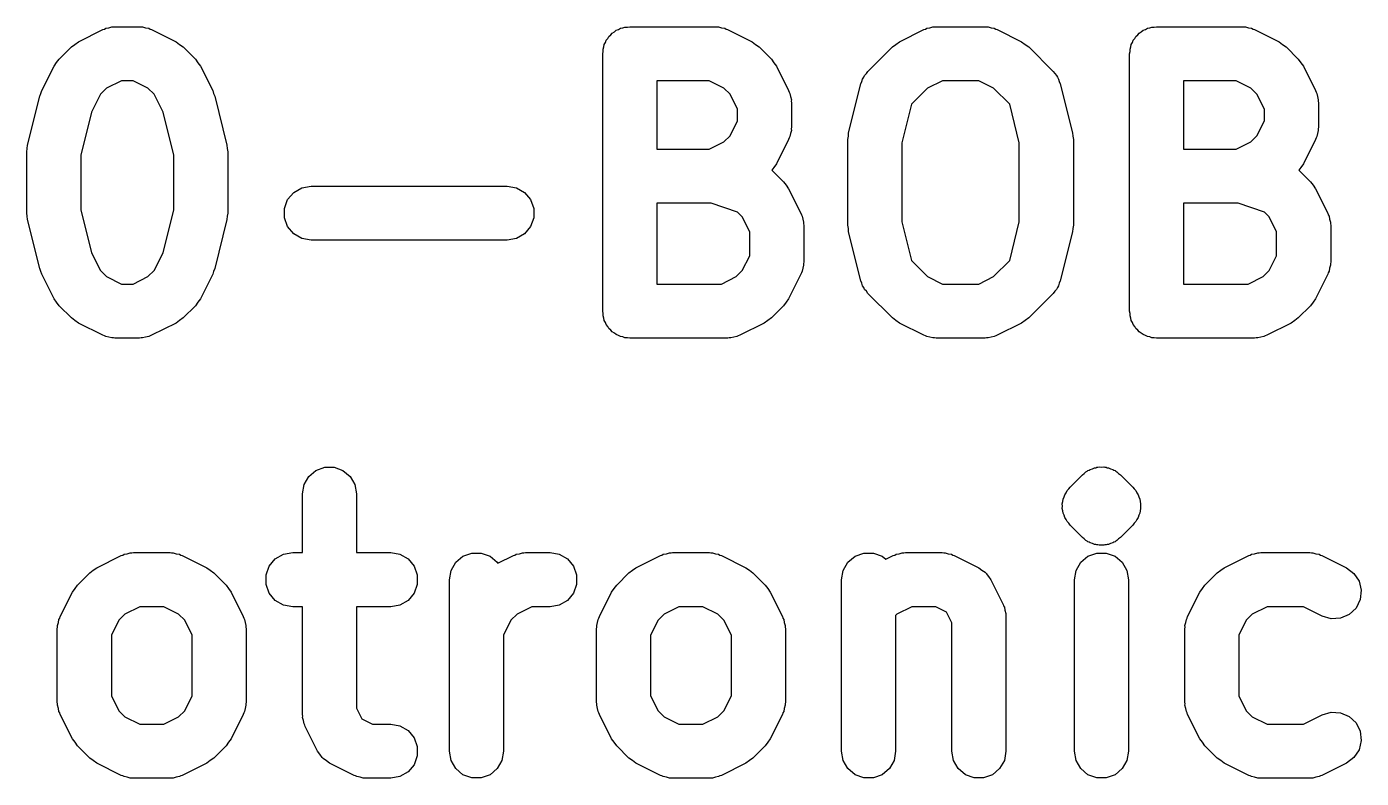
# Model space of a CAD drawing. Extents: x 1.8 to 59.1, y 1.8 to 52.6.
# Drawn here: x 9.04 to 14.22, y 49.09 to 52.01 of the extents above; entities that cross this region are included whole.
import ezdxf

# ---------------------------------------------------------------- set-up
doc = ezdxf.new("R2010")
doc.units = 0
doc.header["$MEASUREMENT"] = 0
doc.layers.add('BLACK', color=7, linetype='CONTINUOUS')

msp = doc.modelspace()

# ---------------------------------------------------------------- linework, layer by layer
at = {"layer": 'BLACK', "linetype": 'CONTINUOUS'}
for p, q in [((9.23876, 51.9489), (9.33399, 51.9965)), ((9.33399, 51.9965), (9.3398, 51.9983)), ((9.3398, 51.9983), (9.34504, 52.0013)), ((9.34504, 52.0013), (9.35715, 52.0034)), ((9.35715, 52.0034), (9.36895, 52.0069)), ((9.36895, 52.0069), (9.37499, 52.0066)), ((9.37499, 52.0066), (9.38095, 52.0076)), ((9.38095, 52.0076), (9.47619, 52.0076)), ((9.47619, 52.0076), (9.48215, 52.0066)), ((9.48215, 52.0066), (9.4882, 52.0069)), ((9.4882, 52.0069), (9.49999, 52.0034)), ((9.49999, 52.0034), (9.5121, 52.0013)), ((9.5121, 52.0013), (9.51735, 51.9983)), ((9.51735, 51.9983), (9.52315, 51.9965)), ((9.52315, 51.9965), (9.61839, 51.9489)), ((11.2959, 51.9622), (11.3005, 51.9701)), ((11.3005, 51.9701), (11.3076, 51.976)), ((11.3076, 51.976), (11.3135, 51.9831)), ((11.3135, 51.9831), (11.3214, 51.9876)), ((11.3214, 51.9876), (11.3285, 51.9936)), ((11.3285, 51.9936), (11.3371, 51.9967)), ((11.3371, 51.9967), (11.345, 52.0013)), ((11.345, 52.0013), (11.3541, 52.0029)), ((11.3541, 52.0029), (11.3627, 52.006)), ((11.3627, 52.006), (11.3719, 52.006)), ((11.3719, 52.006), (11.381, 52.0076)), ((11.381, 52.0076), (11.7143, 52.0076)), ((11.7143, 52.0076), (11.7202, 52.0066)), ((11.7202, 52.0066), (11.7263, 52.0069)), ((11.7263, 52.0069), (11.7381, 52.0034)), ((11.7381, 52.0034), (11.7502, 52.0013)), ((11.7502, 52.0013), (11.7554, 51.9983)), ((11.7554, 51.9983), (11.7612, 51.9965)), ((11.7612, 51.9965), (11.8565, 51.9489)), ((12.4292, 51.9489), (12.5245, 51.9965)), ((12.5245, 51.9965), (12.5303, 51.9983)), ((12.5303, 51.9983), (12.5355, 52.0013)), ((12.5355, 52.0013), (12.5476, 52.0034)), ((12.5476, 52.0034), (12.5594, 52.0069)), ((12.5594, 52.0069), (12.5655, 52.0066)), ((12.5655, 52.0066), (12.5714, 52.0076)), ((12.5714, 52.0076), (12.7619, 52.0076)), ((12.7619, 52.0076), (12.7679, 52.0066)), ((12.7679, 52.0066), (12.7739, 52.0069)), ((12.7739, 52.0069), (12.7857, 52.0034)), ((12.7857, 52.0034), (12.7978, 52.0013)), ((12.7978, 52.0013), (12.8031, 51.9983)), ((12.8031, 51.9983), (12.8089, 51.9965)), ((12.8089, 51.9965), (12.9041, 51.9489)), ((13.3435, 51.9622), (13.3481, 51.9701)), ((13.3481, 51.9701), (13.3552, 51.976)), ((13.3552, 51.976), (13.3611, 51.9831)), ((13.3611, 51.9831), (13.369, 51.9876)), ((13.369, 51.9876), (13.3761, 51.9936)), ((13.3761, 51.9936), (13.3847, 51.9967)), ((13.3847, 51.9967), (13.3927, 52.0013)), ((13.3927, 52.0013), (13.4017, 52.0029)), ((13.4017, 52.0029), (13.4103, 52.006)), ((13.4103, 52.006), (13.4195, 52.006)), ((13.4195, 52.006), (13.4286, 52.0076)), ((13.4286, 52.0076), (13.7619, 52.0076)), ((13.7619, 52.0076), (13.7679, 52.0066)), ((13.7679, 52.0066), (13.7739, 52.0069)), ((13.7739, 52.0069), (13.7857, 52.0034)), ((13.7857, 52.0034), (13.7978, 52.0013)), ((13.7978, 52.0013), (13.8031, 51.9983)), ((13.8031, 51.9983), (13.8089, 51.9965)), ((13.8089, 51.9965), (13.9041, 51.9489)), ((9.16385, 51.8816), (9.21147, 51.9292)), ((9.21147, 51.9292), (9.22526, 51.9389)), ((9.22526, 51.9389), (9.23876, 51.9489)), ((9.61839, 51.9489), (9.6319, 51.9389)), ((9.6319, 51.9389), (9.64567, 51.9292)), ((9.64567, 51.9292), (9.69329, 51.8816)), ((11.2775, 51.9209), (11.2807, 51.9295)), ((11.2775, 51.9117), (11.2775, 51.9209)), ((11.2807, 51.9295), (11.2823, 51.9385)), ((11.2823, 51.9385), (11.2869, 51.9465)), ((11.2869, 51.9465), (11.29, 51.9551)), ((11.29, 51.9551), (11.2959, 51.9622)), ((11.8565, 51.9489), (11.87, 51.9389)), ((11.87, 51.9389), (11.8838, 51.9292)), ((11.8838, 51.9292), (11.9314, 51.8816)), ((12.3067, 51.834), (12.4019, 51.9292)), ((12.4019, 51.9292), (12.4157, 51.9389)), ((12.4157, 51.9389), (12.4292, 51.9489)), ((12.9041, 51.9489), (12.9176, 51.9389)), ((12.9176, 51.9389), (12.9314, 51.9292)), ((12.9314, 51.9292), (13.0266, 51.834)), ((13.3252, 51.9209), (13.3283, 51.9295)), ((13.3252, 51.9117), (13.3252, 51.9209)), ((13.3283, 51.9295), (13.3299, 51.9385)), ((13.3299, 51.9385), (13.3345, 51.9465)), ((13.3345, 51.9465), (13.3376, 51.9551)), ((13.3376, 51.9551), (13.3435, 51.9622)), ((13.9041, 51.9489), (13.9176, 51.9389)), ((13.9176, 51.9389), (13.9314, 51.9292)), ((13.9314, 51.9292), (13.979, 51.8816)), ((9.14418, 51.8543), (9.1542, 51.8679)), ((9.1542, 51.8679), (9.16385, 51.8816)), ((9.69329, 51.8816), (9.70295, 51.8678)), ((9.70295, 51.8678), (9.71296, 51.8543)), ((11.276, 51.9026), (11.2775, 51.9117)), ((11.276, 50.9026), (11.276, 51.9026)), ((11.9314, 51.8816), (11.941, 51.8678)), ((11.941, 51.8678), (11.9511, 51.8543)), ((13.3236, 51.9026), (13.3252, 51.9117)), ((13.3236, 50.9026), (13.3236, 51.9026)), ((13.979, 51.8816), (13.9887, 51.8678)), ((13.9887, 51.8678), (13.9987, 51.8543)), ((9.09656, 51.7591), (9.14418, 51.8543)), ((9.71296, 51.8543), (9.76058, 51.7591)), ((11.9511, 51.8543), (11.9987, 51.7591)), ((12.2858, 51.8041), (12.2906, 51.8109)), ((12.2906, 51.8109), (12.2939, 51.8185)), ((12.2939, 51.8185), (12.3009, 51.8258)), ((12.3009, 51.8258), (12.3067, 51.834)), ((13.0266, 51.834), (13.0324, 51.8258)), ((13.0324, 51.8258), (13.0394, 51.8185)), ((13.0394, 51.8185), (13.0428, 51.8109)), ((13.0428, 51.8109), (13.0475, 51.8041)), ((13.9987, 51.8543), (14.0463, 51.7591)), ((9.09329, 51.7481), (9.09656, 51.7591)), ((9.34791, 51.7687), (9.32439, 51.7452)), ((9.40574, 51.7976), (9.34791, 51.7687)), ((9.4514, 51.7976), (9.40574, 51.7976)), ((9.50923, 51.7687), (9.4514, 51.7976)), ((9.53275, 51.7452), (9.50923, 51.7687)), ((9.76058, 51.7591), (9.76386, 51.7481)), ((11.486, 51.7976), (11.486, 51.5314)), ((11.6895, 51.7976), (11.486, 51.7976)), ((11.7473, 51.7687), (11.6895, 51.7976)), ((11.7708, 51.7452), (11.7473, 51.7687)), ((11.9987, 51.7591), (12.0004, 51.7533)), ((12.2315, 51.5948), (12.2791, 51.7852)), ((12.2791, 51.7852), (12.2832, 51.7944)), ((12.2832, 51.7944), (12.2858, 51.8041)), ((12.5384, 51.7687), (12.4758, 51.7061)), ((12.5962, 51.7976), (12.5384, 51.7687)), ((12.7371, 51.7976), (12.5962, 51.7976)), ((12.7949, 51.7687), (12.7371, 51.7976)), ((12.8576, 51.7061), (12.7949, 51.7687)), ((13.0475, 51.8041), (13.0501, 51.7944)), ((13.0501, 51.7944), (13.0542, 51.7852)), ((13.0542, 51.7852), (13.1019, 51.5948)), ((13.5336, 51.7976), (13.5336, 51.5314)), ((13.7371, 51.7976), (13.5336, 51.7976)), ((13.7949, 51.7687), (13.7371, 51.7976)), ((13.8185, 51.7452), (13.7949, 51.7687)), ((14.0463, 51.7591), (14.048, 51.7533)), ((9.04099, 51.5471), (9.08861, 51.7376)), ((9.08861, 51.7376), (9.09329, 51.7481)), ((9.32439, 51.7452), (9.28955, 51.6755)), ((9.5676, 51.6755), (9.53275, 51.7452)), ((9.76386, 51.7481), (9.76853, 51.7376)), ((9.76853, 51.7376), (9.81615, 51.5471)), ((11.7998, 51.6874), (11.7708, 51.7452)), ((12.0004, 51.7533), (12.0034, 51.7481)), ((12.0034, 51.7481), (12.0056, 51.7359)), ((12.0056, 51.7359), (12.0091, 51.7241)), ((12.0091, 51.7241), (12.0087, 51.7181)), ((12.0087, 51.7181), (12.0098, 51.7121)), ((12.0098, 51.7121), (12.0098, 51.6169)), ((12.4758, 51.7061), (12.4383, 51.5564)), ((12.895, 51.5564), (12.8576, 51.7061)), ((13.8474, 51.6874), (13.8185, 51.7452)), ((14.048, 51.7533), (14.051, 51.7481)), ((14.051, 51.7481), (14.0532, 51.7359)), ((14.0532, 51.7359), (14.0567, 51.7241)), ((14.0567, 51.7241), (14.0563, 51.7181)), ((14.0563, 51.7181), (14.0574, 51.7121)), ((14.0574, 51.7121), (14.0574, 51.6169)), ((9.28955, 51.6755), (9.24786, 51.5087)), ((9.60928, 51.5087), (9.5676, 51.6755)), ((11.7998, 51.6417), (11.7998, 51.6874)), ((13.8474, 51.6417), (13.8474, 51.6874)), ((11.7708, 51.5839), (11.7998, 51.6417)), ((12.0091, 51.6049), (12.0056, 51.5931)), ((12.0098, 51.6169), (12.0087, 51.6109)), ((12.0087, 51.6109), (12.0091, 51.6049)), ((13.8185, 51.5839), (13.8474, 51.6417)), ((14.0567, 51.6049), (14.0532, 51.5931)), ((14.0574, 51.6169), (14.0563, 51.6109)), ((14.0563, 51.6109), (14.0567, 51.6049)), ((11.6895, 51.5314), (11.7473, 51.5603)), ((11.7473, 51.5603), (11.7708, 51.5839)), ((11.9987, 51.5699), (11.9511, 51.4747)), ((12.0004, 51.5757), (11.9987, 51.5699)), ((12.0034, 51.581), (12.0004, 51.5757)), ((12.0056, 51.5931), (12.0034, 51.581)), ((12.2283, 51.5693), (12.2306, 51.5819)), ((12.2283, 51.236), (12.2283, 51.5693)), ((12.2306, 51.5819), (12.2315, 51.5948)), ((12.4383, 51.5564), (12.4383, 51.2489)), ((12.895, 51.2489), (12.895, 51.5564)), ((13.1019, 51.5948), (13.1028, 51.5819)), ((13.1028, 51.5819), (13.105, 51.5693)), ((13.105, 51.5693), (13.105, 51.236)), ((13.7371, 51.5314), (13.7949, 51.5603)), ((13.7949, 51.5603), (13.8185, 51.5839)), ((14.0463, 51.5699), (13.9987, 51.4747)), ((14.048, 51.5757), (14.0463, 51.5699)), ((14.051, 51.581), (14.048, 51.5757)), ((14.0532, 51.5931), (14.051, 51.581)), ((9.03786, 51.5217), (9.04009, 51.5343)), ((9.03786, 51.2836), (9.03786, 51.5217)), ((9.04009, 51.5343), (9.04099, 51.5471)), ((9.24786, 51.5087), (9.24786, 51.2965)), ((9.60928, 51.2965), (9.60928, 51.5087)), ((9.81615, 51.5471), (9.81705, 51.5343)), ((9.81705, 51.5343), (9.81928, 51.5217)), ((9.81928, 51.5217), (9.81928, 51.2836)), ((11.486, 51.5314), (11.6895, 51.5314)), ((13.5336, 51.5314), (13.7371, 51.5314)), ((11.941, 51.4612), (11.9337, 51.4507)), ((11.9337, 51.4507), (11.979, 51.4054)), ((11.9511, 51.4747), (11.941, 51.4612)), ((13.9887, 51.4612), (13.9813, 51.4507)), ((13.9813, 51.4507), (14.0266, 51.4054)), ((13.9987, 51.4747), (13.9887, 51.4612)), ((11.979, 51.4054), (11.9887, 51.3916)), ((14.0266, 51.4054), (14.0363, 51.3916)), ((10.0519, 51.3361), (10.0754, 51.364)), ((10.0754, 51.364), (10.1069, 51.3822)), ((10.1069, 51.3822), (10.1429, 51.3886)), ((10.1429, 51.3886), (10.9048, 51.3886)), ((10.9048, 51.3886), (10.9407, 51.3822)), ((10.9407, 51.3822), (10.9723, 51.364)), ((10.9723, 51.364), (10.9957, 51.3361)), ((11.9887, 51.3916), (11.9987, 51.3781)), ((11.9987, 51.3781), (12.0463, 51.2829)), ((14.0363, 51.3916), (14.0463, 51.3781)), ((14.0463, 51.3781), (14.0939, 51.2829)), ((9.24786, 51.2965), (9.28955, 51.1297)), ((9.5676, 51.1297), (9.60928, 51.2965)), ((10.0395, 51.3018), (10.0519, 51.3361)), ((10.0395, 51.2653), (10.0395, 51.3018)), ((10.9957, 51.3361), (11.0082, 51.3018)), ((11.0082, 51.3018), (11.0082, 51.2653)), ((11.486, 51.3214), (11.486, 51.0076)), ((11.6972, 51.3214), (11.486, 51.3214)), ((11.8004, 51.287), (11.6972, 51.3214)), ((13.5336, 51.3214), (13.5336, 51.0076)), ((13.7449, 51.3214), (13.5336, 51.3214)), ((13.848, 51.287), (13.7449, 51.3214)), ((9.04009, 51.2709), (9.03786, 51.2836)), ((9.04099, 51.2581), (9.04009, 51.2709)), ((9.08861, 51.0676), (9.04099, 51.2581)), ((9.81615, 51.2581), (9.76853, 51.0676)), ((9.81705, 51.2709), (9.81615, 51.2581)), ((9.81928, 51.2836), (9.81705, 51.2709)), ((10.0519, 51.2311), (10.0395, 51.2653)), ((11.0082, 51.2653), (10.9957, 51.2311)), ((11.8185, 51.269), (11.8004, 51.287)), ((11.8474, 51.2112), (11.8185, 51.269)), ((12.0463, 51.2829), (12.048, 51.2771)), ((12.048, 51.2771), (12.051, 51.2719)), ((12.051, 51.2719), (12.0532, 51.2598)), ((12.0532, 51.2598), (12.0567, 51.248)), ((12.0567, 51.248), (12.0563, 51.2419)), ((12.0563, 51.2419), (12.0574, 51.236)), ((12.4383, 51.2489), (12.4758, 51.0992)), ((12.8576, 51.0992), (12.895, 51.2489)), ((13.8661, 51.269), (13.848, 51.287)), ((13.895, 51.2112), (13.8661, 51.269)), ((14.0939, 51.2829), (14.0956, 51.2771)), ((14.0956, 51.2771), (14.0987, 51.2719)), ((14.0987, 51.2719), (14.1008, 51.2598)), ((14.1008, 51.2598), (14.1043, 51.248)), ((14.1043, 51.248), (14.1039, 51.2419)), ((14.1039, 51.2419), (14.105, 51.236)), ((10.0754, 51.2031), (10.0519, 51.2311)), ((10.1069, 51.1849), (10.0754, 51.2031)), ((10.9723, 51.2031), (10.9407, 51.1849)), ((10.9957, 51.2311), (10.9723, 51.2031)), ((11.8474, 51.1179), (11.8474, 51.2112)), ((12.0574, 51.236), (12.0574, 51.0931)), ((12.2306, 51.2233), (12.2283, 51.236)), ((12.2315, 51.2105), (12.2306, 51.2233)), ((12.2791, 51.02), (12.2315, 51.2105)), ((13.1019, 51.2105), (13.0542, 51.02)), ((13.1028, 51.2233), (13.1019, 51.2105)), ((13.105, 51.236), (13.1028, 51.2233)), ((13.895, 51.1179), (13.895, 51.2112)), ((14.105, 51.236), (14.105, 51.0931)), ((10.1429, 51.1786), (10.1069, 51.1849)), ((10.9048, 51.1786), (10.1429, 51.1786)), ((10.9407, 51.1849), (10.9048, 51.1786)), ((9.28955, 51.1297), (9.32439, 51.0601)), ((9.53275, 51.0601), (9.5676, 51.1297)), ((11.8185, 51.0601), (11.8474, 51.1179)), ((12.0574, 51.0931), (12.0563, 51.0871)), ((12.0563, 51.0871), (12.0567, 51.0811)), ((12.4758, 51.0992), (12.5384, 51.0365)), ((12.7949, 51.0365), (12.8576, 51.0992)), ((13.8661, 51.0601), (13.895, 51.1179)), ((14.105, 51.0931), (14.1039, 51.0871)), ((14.1039, 51.0871), (14.1043, 51.0811)), ((9.09329, 51.0571), (9.08861, 51.0676)), ((9.09656, 51.0461), (9.09329, 51.0571)), ((9.14418, 50.9509), (9.09656, 51.0461)), ((9.32439, 51.0601), (9.34791, 51.0365)), ((9.34791, 51.0365), (9.40574, 51.0076)), ((9.4514, 51.0076), (9.50923, 51.0365)), ((9.50923, 51.0365), (9.53275, 51.0601)), ((9.76058, 51.0461), (9.71296, 50.9509)), ((9.76386, 51.0571), (9.76058, 51.0461)), ((9.76853, 51.0676), (9.76386, 51.0571)), ((11.7371, 51.0076), (11.7949, 51.0365)), ((11.7949, 51.0365), (11.8185, 51.0601)), ((12.0463, 51.0461), (11.9987, 50.9509)), ((12.048, 51.0519), (12.0463, 51.0461)), ((12.051, 51.0572), (12.048, 51.0519)), ((12.0532, 51.0693), (12.051, 51.0572)), ((12.0567, 51.0811), (12.0532, 51.0693)), ((12.5384, 51.0365), (12.5962, 51.0076)), ((12.7371, 51.0076), (12.7949, 51.0365)), ((13.7847, 51.0076), (13.8426, 51.0365)), ((13.8426, 51.0365), (13.8661, 51.0601)), ((14.0939, 51.0461), (14.0463, 50.9509)), ((14.0956, 51.0519), (14.0939, 51.0461)), ((14.0987, 51.0572), (14.0956, 51.0519)), ((14.1008, 51.0693), (14.0987, 51.0572)), ((14.1043, 51.0811), (14.1008, 51.0693)), ((9.40574, 51.0076), (9.4514, 51.0076)), ((11.486, 51.0076), (11.7371, 51.0076)), ((12.2832, 51.0108), (12.2791, 51.02)), ((12.2858, 51.0011), (12.2832, 51.0108)), ((12.2906, 50.9943), (12.2858, 51.0011)), ((12.2939, 50.9867), (12.2906, 50.9943)), ((12.3009, 50.9795), (12.2939, 50.9867)), ((12.3067, 50.9712), (12.3009, 50.9795)), ((12.5962, 51.0076), (12.7371, 51.0076)), ((13.0324, 50.9795), (13.0266, 50.9712)), ((13.0394, 50.9867), (13.0324, 50.9795)), ((13.0428, 50.9943), (13.0394, 50.9867)), ((13.0475, 51.0011), (13.0428, 50.9943)), ((13.0501, 51.0108), (13.0475, 51.0011)), ((13.0542, 51.02), (13.0501, 51.0108)), ((13.5336, 51.0076), (13.7847, 51.0076)), ((9.1542, 50.9374), (9.14418, 50.9509)), ((9.16385, 50.9236), (9.1542, 50.9374)), ((9.70295, 50.9374), (9.69329, 50.9236)), ((9.71296, 50.9509), (9.70295, 50.9374)), ((11.9887, 50.9374), (11.979, 50.9236)), ((11.9987, 50.9509), (11.9887, 50.9374)), ((12.4019, 50.876), (12.3067, 50.9712)), ((13.0266, 50.9712), (12.9314, 50.876)), ((14.0363, 50.9374), (14.0266, 50.9236)), ((14.0463, 50.9509), (14.0363, 50.9374)), ((9.21147, 50.876), (9.16385, 50.9236)), ((9.22526, 50.8663), (9.21147, 50.876)), ((9.64567, 50.876), (9.6319, 50.8663)), ((9.69329, 50.9236), (9.64567, 50.876)), ((11.2775, 50.8936), (11.276, 50.9026)), ((11.2775, 50.8844), (11.2775, 50.8936)), ((11.2807, 50.8758), (11.2775, 50.8844)), ((11.2823, 50.8667), (11.2807, 50.8758)), ((11.9314, 50.876), (11.9176, 50.8663)), ((11.979, 50.9236), (11.9314, 50.876)), ((12.4157, 50.8663), (12.4019, 50.876)), ((12.9314, 50.876), (12.9176, 50.8663)), ((13.3252, 50.8936), (13.3236, 50.9026)), ((13.3252, 50.8844), (13.3252, 50.8936)), ((13.3283, 50.8758), (13.3252, 50.8844)), ((13.3299, 50.8667), (13.3283, 50.8758)), ((13.979, 50.876), (13.9652, 50.8663)), ((14.0266, 50.9236), (13.979, 50.876)), ((9.23876, 50.8563), (9.22526, 50.8663)), ((9.33399, 50.8087), (9.23876, 50.8563)), ((9.61838, 50.8563), (9.52315, 50.8087)), ((9.6319, 50.8663), (9.61838, 50.8563)), ((11.2869, 50.8588), (11.2823, 50.8667)), ((11.29, 50.8501), (11.2869, 50.8588)), ((11.2959, 50.8431), (11.29, 50.8501)), ((11.3005, 50.8351), (11.2959, 50.8431)), ((11.3076, 50.8292), (11.3005, 50.8351)), ((11.3135, 50.8222), (11.3076, 50.8292)), ((11.9041, 50.8563), (11.8089, 50.8087)), ((11.9176, 50.8663), (11.9041, 50.8563)), ((12.4292, 50.8563), (12.4157, 50.8663)), ((12.5245, 50.8087), (12.4292, 50.8563)), ((12.9041, 50.8563), (12.8089, 50.8087)), ((12.9176, 50.8663), (12.9041, 50.8563)), ((13.3345, 50.8588), (13.3299, 50.8667)), ((13.3376, 50.8501), (13.3345, 50.8588)), ((13.3435, 50.8431), (13.3376, 50.8501)), ((13.3481, 50.8351), (13.3435, 50.8431)), ((13.3552, 50.8292), (13.3481, 50.8351)), ((13.3611, 50.8222), (13.3552, 50.8292)), ((13.9517, 50.8563), (13.8565, 50.8087)), ((13.9652, 50.8663), (13.9517, 50.8563)), ((9.3398, 50.807), (9.33399, 50.8087)), ((9.34504, 50.804), (9.3398, 50.807)), ((9.35715, 50.8018), (9.34504, 50.804)), ((9.36895, 50.7983), (9.35715, 50.8018)), ((9.37499, 50.7987), (9.36895, 50.7983)), ((9.38095, 50.7976), (9.37499, 50.7987)), ((9.47619, 50.7976), (9.38095, 50.7976)), ((9.48215, 50.7987), (9.47619, 50.7976)), ((9.48819, 50.7983), (9.48215, 50.7987)), ((9.49999, 50.8018), (9.48819, 50.7983)), ((9.5121, 50.804), (9.49999, 50.8018)), ((9.51734, 50.807), (9.5121, 50.804)), ((9.52315, 50.8087), (9.51734, 50.807)), ((11.3214, 50.8176), (11.3135, 50.8222)), ((11.3285, 50.8117), (11.3214, 50.8176)), ((11.3371, 50.8085), (11.3285, 50.8117)), ((11.345, 50.804), (11.3371, 50.8085)), ((11.3541, 50.8024), (11.345, 50.804)), ((11.3627, 50.7992), (11.3541, 50.8024)), ((11.3719, 50.7992), (11.3627, 50.7992)), ((11.381, 50.7976), (11.3719, 50.7992)), ((11.7619, 50.7976), (11.381, 50.7976)), ((11.7679, 50.7987), (11.7619, 50.7976)), ((11.7739, 50.7983), (11.7679, 50.7987)), ((11.7857, 50.8018), (11.7739, 50.7983)), ((11.7978, 50.804), (11.7857, 50.8018)), ((11.8031, 50.807), (11.7978, 50.804)), ((11.8089, 50.8087), (11.8031, 50.807)), ((12.5303, 50.807), (12.5245, 50.8087)), ((12.5355, 50.804), (12.5303, 50.807)), ((12.5476, 50.8018), (12.5355, 50.804)), ((12.5594, 50.7983), (12.5476, 50.8018)), ((12.5655, 50.7987), (12.5594, 50.7983)), ((12.5714, 50.7976), (12.5655, 50.7987)), ((12.7619, 50.7976), (12.5714, 50.7976)), ((12.7679, 50.7987), (12.7619, 50.7976)), ((12.7739, 50.7983), (12.7679, 50.7987)), ((12.7857, 50.8018), (12.7739, 50.7983)), ((12.7978, 50.804), (12.7857, 50.8018)), ((12.8031, 50.807), (12.7978, 50.804)), ((12.8089, 50.8087), (12.8031, 50.807)), ((13.369, 50.8176), (13.3611, 50.8222)), ((13.3761, 50.8117), (13.369, 50.8176)), ((13.3847, 50.8085), (13.3761, 50.8117)), ((13.3927, 50.804), (13.3847, 50.8085)), ((13.4017, 50.8024), (13.3927, 50.804)), ((13.4103, 50.7992), (13.4017, 50.8024)), ((13.4195, 50.7992), (13.4103, 50.7992)), ((13.4286, 50.7976), (13.4195, 50.7992)), ((13.8095, 50.7976), (13.4286, 50.7976)), ((13.8155, 50.7987), (13.8095, 50.7976)), ((13.8215, 50.7983), (13.8155, 50.7987)), ((13.8333, 50.8018), (13.8215, 50.7983)), ((13.8454, 50.804), (13.8333, 50.8018)), ((13.8507, 50.807), (13.8454, 50.804)), ((13.8565, 50.8087), (13.8507, 50.807)), ((10.1156, 50.2285), (10.1338, 50.2601)), ((10.1338, 50.2601), (10.1618, 50.2836)), ((10.1618, 50.2836), (10.1961, 50.296)), ((10.1961, 50.296), (10.2325, 50.296)), ((10.2325, 50.296), (10.2668, 50.2836)), ((10.2668, 50.2836), (10.2947, 50.2601)), ((10.2947, 50.2601), (10.313, 50.2285)), ((13.0924, 50.2192), (13.14, 50.2669)), ((13.14, 50.2669), (13.1476, 50.2721)), ((13.1476, 50.2721), (13.1541, 50.2786)), ((13.1541, 50.2786), (13.1582, 50.2806)), ((13.1582, 50.2806), (13.1618, 50.2836)), ((13.1618, 50.2836), (13.1661, 50.2851)), ((13.1661, 50.2851), (13.1699, 50.2878)), ((13.1699, 50.2878), (13.1788, 50.2902)), ((13.1788, 50.2902), (13.1871, 50.294)), ((13.1871, 50.294), (13.1917, 50.2944)), ((13.1917, 50.2944), (13.1961, 50.296)), ((13.1961, 50.296), (13.2007, 50.296)), ((13.2007, 50.296), (13.2051, 50.2972)), ((13.2051, 50.2972), (13.2143, 50.2964)), ((13.2143, 50.2964), (13.2234, 50.2972)), ((13.2234, 50.2972), (13.2279, 50.296)), ((13.2279, 50.296), (13.2325, 50.296)), ((13.2325, 50.296), (13.2369, 50.2944)), ((13.2369, 50.2944), (13.2415, 50.294)), ((13.2415, 50.294), (13.2498, 50.2902)), ((13.2498, 50.2902), (13.2587, 50.2878)), ((13.2587, 50.2878), (13.2624, 50.2851)), ((13.2624, 50.2851), (13.2668, 50.2836)), ((13.2668, 50.2836), (13.2703, 50.2806)), ((13.2703, 50.2806), (13.2745, 50.2786)), ((13.2745, 50.2786), (13.281, 50.2721)), ((13.281, 50.2721), (13.2885, 50.2669)), ((13.2885, 50.2669), (13.3362, 50.2192)), ((10.1093, 50.1926), (10.1156, 50.2285)), ((10.313, 50.2285), (10.3193, 50.1926)), ((13.0768, 50.1969), (13.0807, 50.2052)), ((13.0807, 50.2052), (13.0872, 50.2117)), ((13.0872, 50.2117), (13.0924, 50.2192)), ((13.3362, 50.2192), (13.3414, 50.2117)), ((13.3414, 50.2117), (13.3479, 50.2052)), ((13.3479, 50.2052), (13.3518, 50.1969)), ((10.1093, 49.9643), (10.1093, 50.1926)), ((10.3193, 50.1926), (10.3193, 49.9643)), ((13.0621, 50.1541), (13.0644, 50.163)), ((13.0629, 50.145), (13.0621, 50.1541)), ((13.0644, 50.163), (13.0652, 50.1722)), ((13.0652, 50.1722), (13.0691, 50.1805)), ((13.0691, 50.1805), (13.0715, 50.1894)), ((13.0715, 50.1894), (13.0768, 50.1969)), ((13.3518, 50.1969), (13.3571, 50.1894)), ((13.3571, 50.1894), (13.3594, 50.1805)), ((13.3594, 50.1805), (13.3633, 50.1722)), ((13.3633, 50.1722), (13.3641, 50.163)), ((13.3641, 50.163), (13.3665, 50.1541)), ((13.3665, 50.1541), (13.3657, 50.145)), ((13.0621, 50.1358), (13.0629, 50.145)), ((13.0644, 50.127), (13.0621, 50.1358)), ((13.0652, 50.1178), (13.0644, 50.127)), ((13.0691, 50.1095), (13.0652, 50.1178)), ((13.0715, 50.1006), (13.0691, 50.1095)), ((13.0768, 50.0931), (13.0715, 50.1006)), ((13.3571, 50.1006), (13.3518, 50.0931)), ((13.3594, 50.1095), (13.3571, 50.1006)), ((13.3633, 50.1178), (13.3594, 50.1095)), ((13.3641, 50.127), (13.3633, 50.1178)), ((13.3665, 50.1358), (13.3641, 50.127)), ((13.3657, 50.145), (13.3665, 50.1358)), ((13.0807, 50.0848), (13.0768, 50.0931)), ((13.0872, 50.0783), (13.0807, 50.0848)), ((13.0924, 50.0708), (13.0872, 50.0783)), ((13.14, 50.0231), (13.0924, 50.0708)), ((13.3361, 50.0708), (13.2885, 50.0231)), ((13.3414, 50.0783), (13.3361, 50.0708)), ((13.3479, 50.0848), (13.3414, 50.0783)), ((13.3518, 50.0931), (13.3479, 50.0848)), ((13.1476, 50.0179), (13.14, 50.0231)), ((13.1541, 50.0114), (13.1476, 50.0179)), ((13.1582, 50.0094), (13.1541, 50.0114)), ((13.1618, 50.0064), (13.1582, 50.0094)), ((13.1661, 50.0049), (13.1618, 50.0064)), ((13.1699, 50.0022), (13.1661, 50.0049)), ((13.1788, 49.9998), (13.1699, 50.0022)), ((13.1871, 49.996), (13.1788, 49.9998)), ((13.1917, 49.9956), (13.1871, 49.996)), ((13.1961, 49.994), (13.1917, 49.9956)), ((13.2007, 49.994), (13.1961, 49.994)), ((13.2051, 49.9928), (13.2007, 49.994)), ((13.2143, 49.9936), (13.2051, 49.9928)), ((13.2234, 49.9928), (13.2143, 49.9936)), ((13.2279, 49.994), (13.2234, 49.9928)), ((13.2325, 49.994), (13.2279, 49.994)), ((13.2369, 49.9956), (13.2325, 49.994)), ((13.2415, 49.996), (13.2369, 49.9956)), ((13.2498, 49.9998), (13.2415, 49.996)), ((13.2587, 50.0022), (13.2498, 49.9998)), ((13.2624, 50.0049), (13.2587, 50.0022)), ((13.2668, 50.0064), (13.2624, 50.0049)), ((13.2703, 50.0094), (13.2668, 50.0064)), ((13.2745, 50.0114), (13.2703, 50.0094)), ((13.281, 50.0179), (13.2745, 50.0114)), ((13.2885, 50.0231), (13.281, 50.0179)), ((9.31018, 49.9056), (9.40542, 49.9532)), ((9.40542, 49.9532), (9.41122, 49.9549)), ((9.41122, 49.9549), (9.41647, 49.958)), ((9.41647, 49.958), (9.42858, 49.9601)), ((9.42858, 49.9601), (9.44037, 49.9636)), ((9.44037, 49.9636), (9.44642, 49.9632)), ((9.44642, 49.9632), (9.45238, 49.9643)), ((9.45238, 49.9643), (9.59524, 49.9643)), ((9.59524, 49.9643), (9.6012, 49.9632)), ((9.6012, 49.9632), (9.60724, 49.9636)), ((9.60724, 49.9636), (9.61904, 49.9601)), ((9.61904, 49.9601), (9.63115, 49.958)), ((9.63115, 49.958), (9.63639, 49.9549)), ((9.63639, 49.9549), (9.64219, 49.9532)), ((9.64219, 49.9532), (9.73743, 49.9056)), ((10.0039, 49.9397), (10.0355, 49.958)), ((10.0355, 49.958), (10.0714, 49.9643)), ((10.0714, 49.9643), (10.1093, 49.9643)), ((10.3193, 49.9643), (10.4524, 49.9643)), ((10.4524, 49.9643), (10.4883, 49.958)), ((10.4883, 49.958), (10.5199, 49.9397)), ((10.7053, 49.9268), (10.7332, 49.9502)), ((10.7332, 49.9502), (10.7675, 49.9627)), ((10.7675, 49.9627), (10.8039, 49.9627)), ((10.8039, 49.9627), (10.8382, 49.9502)), ((10.8382, 49.9502), (10.8661, 49.9268)), ((10.8684, 49.9228), (10.9292, 49.9532)), ((10.9292, 49.9532), (10.935, 49.9549)), ((10.935, 49.9549), (10.9403, 49.958)), ((10.9403, 49.958), (10.9524, 49.9601)), ((10.9524, 49.9601), (10.9642, 49.9636)), ((10.9642, 49.9636), (10.9702, 49.9632)), ((10.9702, 49.9632), (10.9762, 49.9643)), ((10.9762, 49.9643), (11.0714, 49.9643)), ((11.0714, 49.9643), (11.1073, 49.958)), ((11.1073, 49.958), (11.1389, 49.9397)), ((11.4054, 49.9056), (11.5007, 49.9532)), ((11.5007, 49.9532), (11.5065, 49.9549)), ((11.5065, 49.9549), (11.5117, 49.958)), ((11.5117, 49.958), (11.5238, 49.9601)), ((11.5238, 49.9601), (11.5356, 49.9636)), ((11.5356, 49.9636), (11.5417, 49.9632)), ((11.5417, 49.9632), (11.5476, 49.9643)), ((11.5476, 49.9643), (11.6905, 49.9643)), ((11.6905, 49.9643), (11.6964, 49.9632)), ((11.6964, 49.9632), (11.7025, 49.9636)), ((11.7025, 49.9636), (11.7143, 49.9601)), ((11.7143, 49.9601), (11.7264, 49.958)), ((11.7264, 49.958), (11.7316, 49.9549)), ((11.7316, 49.9549), (11.7374, 49.9532)), ((11.7374, 49.9532), (11.8327, 49.9056)), ((12.2291, 49.9268), (12.257, 49.9502)), ((12.257, 49.9502), (12.2913, 49.9627)), ((12.2913, 49.9627), (12.3278, 49.9627)), ((12.3278, 49.9627), (12.362, 49.9502)), ((12.362, 49.9502), (12.376, 49.9385)), ((12.376, 49.9385), (12.4054, 49.9532)), ((12.4054, 49.9532), (12.4112, 49.9549)), ((12.4112, 49.9549), (12.4165, 49.958)), ((12.4165, 49.958), (12.4286, 49.9601)), ((12.4286, 49.9601), (12.4404, 49.9636)), ((12.4404, 49.9636), (12.4464, 49.9632)), ((12.4464, 49.9632), (12.4524, 49.9643)), ((12.4524, 49.9643), (12.5952, 49.9643)), ((12.5952, 49.9643), (12.6012, 49.9632)), ((12.6012, 49.9632), (12.6072, 49.9636)), ((12.6072, 49.9636), (12.619, 49.9601)), ((12.619, 49.9601), (12.6311, 49.958)), ((12.6311, 49.958), (12.6364, 49.9549)), ((12.6364, 49.9549), (12.6422, 49.9532)), ((12.6422, 49.9532), (12.7374, 49.9056)), ((13.1338, 49.9268), (13.1618, 49.9502)), ((13.1618, 49.9502), (13.1961, 49.9627)), ((13.1961, 49.9627), (13.2325, 49.9627)), ((13.2325, 49.9627), (13.2668, 49.9502)), ((13.2668, 49.9502), (13.2947, 49.9268)), ((13.6911, 49.9056), (13.7864, 49.9532)), ((13.7864, 49.9532), (13.7922, 49.9549)), ((13.7922, 49.9549), (13.7974, 49.958)), ((13.7974, 49.958), (13.8095, 49.9601)), ((13.8095, 49.9601), (13.8213, 49.9636)), ((13.8213, 49.9636), (13.8274, 49.9632)), ((13.8274, 49.9632), (13.8333, 49.9643)), ((13.8333, 49.9643), (14.0238, 49.9643)), ((14.0238, 49.9643), (14.0298, 49.9632)), ((14.0298, 49.9632), (14.0358, 49.9636)), ((14.0358, 49.9636), (14.0476, 49.9601)), ((14.0476, 49.9601), (14.0597, 49.958)), ((14.0597, 49.958), (14.065, 49.9549)), ((14.065, 49.9549), (14.0708, 49.9532)), ((14.0708, 49.9532), (14.166, 49.9056)), ((9.28289, 49.8859), (9.29669, 49.8956)), ((9.29669, 49.8956), (9.31018, 49.9056)), ((9.73743, 49.9056), (9.75095, 49.8956)), ((9.75095, 49.8956), (9.76472, 49.8859)), ((9.96802, 49.8775), (9.98049, 49.9118)), ((9.98049, 49.9118), (10.0039, 49.9397)), ((10.5199, 49.9397), (10.5433, 49.9118)), ((10.5433, 49.9118), (10.5558, 49.8775)), ((10.6807, 49.8593), (10.687, 49.8952)), ((10.687, 49.8952), (10.7053, 49.9268)), ((10.8661, 49.9268), (10.8684, 49.9228)), ((11.1389, 49.9397), (11.1624, 49.9118)), ((11.1624, 49.9118), (11.1748, 49.8775)), ((11.3781, 49.8859), (11.3919, 49.8956)), ((11.3919, 49.8956), (11.4054, 49.9056)), ((11.8327, 49.9056), (11.8462, 49.8956)), ((11.8462, 49.8956), (11.86, 49.8859)), ((12.2045, 49.8593), (12.2109, 49.8952)), ((12.2109, 49.8952), (12.2291, 49.9268)), ((12.7374, 49.9056), (12.7498, 49.8964)), ((12.7498, 49.8964), (12.7627, 49.8879)), ((13.1093, 49.8593), (13.1156, 49.8952)), ((13.1156, 49.8952), (13.1338, 49.9268)), ((13.2947, 49.9268), (13.313, 49.8952)), ((13.313, 49.8952), (13.3193, 49.8593)), ((13.6638, 49.8859), (13.6776, 49.8956)), ((13.6776, 49.8956), (13.6911, 49.9056)), ((14.166, 49.9056), (14.1953, 49.8839)), ((9.22563, 49.8245), (9.23528, 49.8383)), ((9.23528, 49.8383), (9.28289, 49.8859)), ((9.76472, 49.8859), (9.81234, 49.8383)), ((9.81234, 49.8383), (9.822, 49.8245)), ((9.96802, 49.8411), (9.96802, 49.8775)), ((9.98049, 49.8068), (9.96802, 49.8411)), ((10.5558, 49.8411), (10.5433, 49.8068)), ((10.5558, 49.8775), (10.5558, 49.8411)), ((10.6807, 49.1926), (10.6807, 49.8593)), ((11.1748, 49.8411), (11.1624, 49.8068)), ((11.1748, 49.8775), (11.1748, 49.8411)), ((11.3209, 49.8245), (11.3305, 49.8383)), ((11.3305, 49.8383), (11.3781, 49.8859)), ((11.86, 49.8859), (11.9076, 49.8383)), ((11.9076, 49.8383), (11.9172, 49.8245)), ((12.2045, 49.1926), (12.2045, 49.8593)), ((12.7627, 49.8879), (12.7644, 49.8856)), ((12.7644, 49.8856), (12.7667, 49.8839)), ((12.7667, 49.8839), (12.7752, 49.871)), ((12.7752, 49.871), (12.7844, 49.8586)), ((12.7844, 49.8586), (12.832, 49.7634)), ((13.1093, 49.1926), (13.1093, 49.8593)), ((13.3193, 49.8593), (13.3193, 49.1926)), ((13.6066, 49.8245), (13.6162, 49.8383)), ((13.6162, 49.8383), (13.6638, 49.8859)), ((14.1953, 49.8839), (14.2154, 49.8534)), ((14.2154, 49.8534), (14.2239, 49.818)), ((9.16799, 49.7158), (9.21561, 49.811)), ((9.21561, 49.811), (9.22563, 49.8245)), ((9.822, 49.8245), (9.83201, 49.811)), ((9.83201, 49.811), (9.87963, 49.7158)), ((10.0039, 49.7789), (9.98049, 49.8068)), ((10.5433, 49.8068), (10.5199, 49.7789)), ((11.1624, 49.8068), (11.1389, 49.7789)), ((11.2632, 49.7158), (11.3108, 49.811)), ((11.3108, 49.811), (11.3209, 49.8245)), ((11.9172, 49.8245), (11.9272, 49.811)), ((11.9272, 49.811), (11.9749, 49.7158)), ((13.5489, 49.7158), (13.5966, 49.811)), ((13.5966, 49.811), (13.6066, 49.8245)), ((14.2239, 49.818), (14.2197, 49.7817)), ((9.47717, 49.7543), (9.41934, 49.7254)), ((9.57045, 49.7543), (9.47717, 49.7543)), ((9.62828, 49.7254), (9.57045, 49.7543)), ((10.0355, 49.7606), (10.0039, 49.7789)), ((10.0714, 49.7543), (10.0355, 49.7606)), ((10.1093, 49.7543), (10.0714, 49.7543)), ((10.1093, 49.3355), (10.1093, 49.7543)), ((10.4524, 49.7543), (10.3193, 49.7543)), ((10.3193, 49.7543), (10.3193, 49.3603)), ((10.4883, 49.7606), (10.4524, 49.7543)), ((10.5199, 49.7789), (10.4883, 49.7606)), ((11.001, 49.7543), (10.9431, 49.7254)), ((11.0714, 49.7543), (11.001, 49.7543)), ((11.1073, 49.7606), (11.0714, 49.7543)), ((11.1389, 49.7789), (11.1073, 49.7606)), ((11.5724, 49.7543), (11.5146, 49.7254)), ((11.6657, 49.7543), (11.5724, 49.7543)), ((11.7235, 49.7254), (11.6657, 49.7543)), ((12.4772, 49.7543), (12.4193, 49.7254)), ((12.5705, 49.7543), (12.4772, 49.7543)), ((12.6122, 49.7334), (12.5705, 49.7543)), ((12.832, 49.7634), (12.8337, 49.7576)), ((12.8337, 49.7576), (12.8368, 49.7523)), ((12.8368, 49.7523), (12.8389, 49.7402)), ((12.8389, 49.7402), (12.8424, 49.7284)), ((13.8581, 49.7543), (13.8003, 49.7254)), ((13.999, 49.7543), (13.8581, 49.7543)), ((14.0721, 49.7178), (13.999, 49.7543)), ((14.2034, 49.7491), (14.1769, 49.724)), ((14.2197, 49.7817), (14.2034, 49.7491)), ((9.15759, 49.6808), (9.1611, 49.6926)), ((9.1611, 49.6926), (9.16324, 49.7047)), ((9.16324, 49.7047), (9.16626, 49.71)), ((9.16626, 49.71), (9.16799, 49.7158)), ((9.39582, 49.7019), (9.3669, 49.644)), ((9.41934, 49.7254), (9.39582, 49.7019)), ((9.6518, 49.7019), (9.62828, 49.7254)), ((9.68071, 49.644), (9.6518, 49.7019)), ((9.87963, 49.7158), (9.88135, 49.71)), ((9.88135, 49.71), (9.88438, 49.7047)), ((9.88438, 49.7047), (9.88652, 49.6926)), ((9.88652, 49.6926), (9.89003, 49.6808)), ((10.9196, 49.7019), (10.8907, 49.644)), ((10.9431, 49.7254), (10.9196, 49.7019)), ((11.2528, 49.6808), (11.2563, 49.6926)), ((11.2563, 49.6926), (11.2585, 49.7047)), ((11.2585, 49.7047), (11.2615, 49.71)), ((11.2615, 49.71), (11.2632, 49.7158)), ((11.4911, 49.7019), (11.4621, 49.644)), ((11.5146, 49.7254), (11.4911, 49.7019)), ((11.747, 49.7019), (11.7235, 49.7254)), ((11.776, 49.644), (11.747, 49.7019)), ((11.9749, 49.7158), (11.9766, 49.71)), ((11.9766, 49.71), (11.9796, 49.7047)), ((11.9796, 49.7047), (11.9818, 49.6926)), ((11.9818, 49.6926), (11.9853, 49.6808)), ((12.4193, 49.7254), (12.4145, 49.7206)), ((12.4145, 49.7206), (12.4145, 49.1926)), ((12.6331, 49.6916), (12.6122, 49.7334)), ((12.6331, 49.1926), (12.6331, 49.6916)), ((12.8424, 49.7284), (12.842, 49.7224)), ((12.842, 49.7224), (12.8431, 49.7164)), ((12.8431, 49.7164), (12.8431, 49.1926)), ((13.5385, 49.6808), (13.5421, 49.6926)), ((13.5421, 49.6926), (13.5442, 49.7047)), ((13.5442, 49.7047), (13.5472, 49.71)), ((13.5472, 49.71), (13.5489, 49.7158)), ((13.7768, 49.7019), (13.7479, 49.644)), ((13.8003, 49.7254), (13.7768, 49.7019)), ((14.107, 49.7074), (14.0721, 49.7178)), ((14.1434, 49.7095), (14.107, 49.7074)), ((14.1769, 49.724), (14.1434, 49.7095)), ((9.1569, 49.6688), (9.15795, 49.6748)), ((9.1569, 49.3831), (9.1569, 49.6688)), ((9.15795, 49.6748), (9.15759, 49.6808)), ((9.3669, 49.644), (9.3669, 49.4079)), ((9.68071, 49.4079), (9.68071, 49.644)), ((9.89003, 49.6808), (9.88966, 49.6748)), ((9.88966, 49.6748), (9.89071, 49.6688)), ((9.89071, 49.6688), (9.89071, 49.3831)), ((10.8907, 49.644), (10.8907, 49.1926)), ((11.2521, 49.6688), (11.2532, 49.6748)), ((11.2521, 49.3831), (11.2521, 49.6688)), ((11.2532, 49.6748), (11.2528, 49.6808)), ((11.4621, 49.644), (11.4621, 49.4079)), ((11.776, 49.4079), (11.776, 49.644)), ((11.9853, 49.6808), (11.9849, 49.6748)), ((11.9849, 49.6748), (11.986, 49.6688)), ((11.986, 49.6688), (11.986, 49.3831)), ((13.5379, 49.6688), (13.5389, 49.6748)), ((13.5379, 49.3831), (13.5379, 49.6688)), ((13.5389, 49.6748), (13.5385, 49.6808)), ((13.7479, 49.644), (13.7479, 49.4079)), ((9.15795, 49.3771), (9.1569, 49.3831)), ((9.15759, 49.3711), (9.15795, 49.3771)), ((9.3669, 49.4079), (9.39582, 49.3501)), ((9.6518, 49.3501), (9.68071, 49.4079)), ((9.89071, 49.3831), (9.88966, 49.3771)), ((9.88966, 49.3771), (9.89003, 49.3711)), ((11.2532, 49.3771), (11.2521, 49.3831)), ((11.2528, 49.3711), (11.2532, 49.3771)), ((11.4621, 49.4079), (11.4911, 49.3501)), ((11.747, 49.3501), (11.776, 49.4079)), ((11.986, 49.3831), (11.9849, 49.3771)), ((11.9849, 49.3771), (11.9853, 49.3711)), ((13.5389, 49.3771), (13.5379, 49.3831)), ((13.5385, 49.3711), (13.5389, 49.3771)), ((13.7479, 49.4079), (13.7768, 49.3501)), ((9.1611, 49.3593), (9.15759, 49.3711)), ((9.16324, 49.3472), (9.1611, 49.3593)), ((9.16626, 49.3419), (9.16324, 49.3472)), ((9.16799, 49.3361), (9.16626, 49.3419)), ((9.21561, 49.2409), (9.16799, 49.3361)), ((9.39582, 49.3501), (9.41934, 49.3265)), ((9.41934, 49.3265), (9.47717, 49.2976)), ((9.57045, 49.2976), (9.62828, 49.3265)), ((9.62828, 49.3265), (9.6518, 49.3501)), ((9.87963, 49.3361), (9.83201, 49.2409)), ((9.88135, 49.3419), (9.87963, 49.3361)), ((9.88438, 49.3472), (9.88135, 49.3419)), ((9.88652, 49.3593), (9.88438, 49.3472)), ((9.89003, 49.3711), (9.88652, 49.3593)), ((10.1103, 49.3295), (10.1093, 49.3355)), ((10.11, 49.3235), (10.1103, 49.3295)), ((10.1135, 49.3117), (10.11, 49.3235)), ((10.3193, 49.3603), (10.3402, 49.3185)), ((11.2563, 49.3593), (11.2528, 49.3711)), ((11.2585, 49.3472), (11.2563, 49.3593)), ((11.2615, 49.3419), (11.2585, 49.3472)), ((11.2632, 49.3361), (11.2615, 49.3419)), ((11.3108, 49.2409), (11.2632, 49.3361)), ((11.4911, 49.3501), (11.5146, 49.3265)), ((11.5146, 49.3265), (11.5724, 49.2976)), ((11.6657, 49.2976), (11.7235, 49.3265)), ((11.7235, 49.3265), (11.747, 49.3501)), ((11.9749, 49.3361), (11.9272, 49.2409)), ((11.9766, 49.3419), (11.9749, 49.3361)), ((11.9796, 49.3472), (11.9766, 49.3419)), ((11.9818, 49.3593), (11.9796, 49.3472)), ((11.9853, 49.3711), (11.9818, 49.3593)), ((13.5421, 49.3593), (13.5385, 49.3711)), ((13.5442, 49.3472), (13.5421, 49.3593)), ((13.5472, 49.3419), (13.5442, 49.3472)), ((13.5489, 49.3361), (13.5472, 49.3419)), ((13.5966, 49.2409), (13.5489, 49.3361)), ((13.7768, 49.3501), (13.8003, 49.3265)), ((13.8003, 49.3265), (13.8581, 49.2976)), ((13.999, 49.2976), (14.0721, 49.3342)), ((14.0721, 49.3342), (14.107, 49.3446)), ((14.107, 49.3446), (14.1434, 49.3424)), ((14.1434, 49.3424), (14.1769, 49.3279)), ((14.1769, 49.3279), (14.2034, 49.3028)), ((9.47717, 49.2976), (9.57045, 49.2976)), ((10.1156, 49.2996), (10.1135, 49.3117)), ((10.1186, 49.2943), (10.1156, 49.2996)), ((10.1204, 49.2885), (10.1186, 49.2943)), ((10.168, 49.1933), (10.1204, 49.2885)), ((10.3402, 49.3185), (10.3819, 49.2976)), ((10.3819, 49.2976), (10.4524, 49.2976)), ((10.4524, 49.2976), (10.4883, 49.2913)), ((10.4883, 49.2913), (10.5199, 49.2731)), ((10.5199, 49.2731), (10.5433, 49.2451)), ((11.5724, 49.2976), (11.6657, 49.2976)), ((13.8581, 49.2976), (13.999, 49.2976)), ((14.2034, 49.3028), (14.2197, 49.2702)), ((14.2197, 49.2702), (14.2239, 49.2339)), ((9.22563, 49.2274), (9.21561, 49.2409)), ((9.23528, 49.2136), (9.22563, 49.2274)), ((9.822, 49.2274), (9.81234, 49.2136)), ((9.83201, 49.2409), (9.822, 49.2274)), ((10.5433, 49.2451), (10.5558, 49.2109)), ((11.3209, 49.2274), (11.3108, 49.2409)), ((11.3305, 49.2136), (11.3209, 49.2274)), ((11.9172, 49.2274), (11.9076, 49.2136)), ((11.9272, 49.2409), (11.9172, 49.2274)), ((13.6066, 49.2274), (13.5966, 49.2409)), ((13.6162, 49.2136), (13.6066, 49.2274)), ((14.2239, 49.2339), (14.2154, 49.1985)), ((9.28289, 49.166), (9.23528, 49.2136)), ((9.29669, 49.1563), (9.28289, 49.166)), ((9.76472, 49.166), (9.75095, 49.1563)), ((9.81234, 49.2136), (9.76472, 49.166)), ((10.1772, 49.1809), (10.168, 49.1933)), ((10.1857, 49.168), (10.1772, 49.1809)), ((10.188, 49.1663), (10.1857, 49.168)), ((10.1897, 49.164), (10.188, 49.1663)), ((10.2026, 49.1555), (10.1897, 49.164)), ((10.5558, 49.1744), (10.5433, 49.1401)), ((10.5558, 49.2109), (10.5558, 49.1744)), ((10.687, 49.1567), (10.6807, 49.1926)), ((10.8907, 49.1926), (10.8844, 49.1567)), ((11.3781, 49.166), (11.3305, 49.2136)), ((11.3919, 49.1563), (11.3781, 49.166)), ((11.86, 49.166), (11.8462, 49.1563)), ((11.9076, 49.2136), (11.86, 49.166)), ((12.2109, 49.1567), (12.2045, 49.1926)), ((12.4145, 49.1926), (12.4082, 49.1567)), ((12.6394, 49.1567), (12.6331, 49.1926)), ((12.8431, 49.1926), (12.8368, 49.1567)), ((13.1156, 49.1567), (13.1093, 49.1926)), ((13.3193, 49.1926), (13.313, 49.1567)), ((13.6638, 49.166), (13.6162, 49.2136)), ((13.6776, 49.1563), (13.6638, 49.166)), ((14.1953, 49.168), (14.166, 49.1463)), ((14.2154, 49.1985), (14.1953, 49.168)), ((9.31018, 49.1463), (9.29669, 49.1563)), ((9.40542, 49.0987), (9.31018, 49.1463)), ((9.73743, 49.1463), (9.64219, 49.0987)), ((9.75095, 49.1563), (9.73743, 49.1463)), ((10.2149, 49.1463), (10.2026, 49.1555)), ((10.3102, 49.0987), (10.2149, 49.1463)), ((10.5199, 49.1122), (10.4883, 49.094)), ((10.5433, 49.1401), (10.5199, 49.1122)), ((10.7053, 49.1251), (10.687, 49.1567)), ((10.7332, 49.1017), (10.7053, 49.1251)), ((10.8661, 49.1251), (10.8382, 49.1017)), ((10.8844, 49.1567), (10.8661, 49.1251)), ((11.4054, 49.1463), (11.3919, 49.1563)), ((11.5007, 49.0987), (11.4054, 49.1463)), ((11.8327, 49.1463), (11.7374, 49.0987)), ((11.8462, 49.1563), (11.8327, 49.1463)), ((12.2291, 49.1251), (12.2109, 49.1567)), ((12.257, 49.1017), (12.2291, 49.1251)), ((12.39, 49.1251), (12.362, 49.1017)), ((12.4082, 49.1567), (12.39, 49.1251)), ((12.6577, 49.1251), (12.6394, 49.1567)), ((12.6856, 49.1017), (12.6577, 49.1251)), ((12.8185, 49.1251), (12.7906, 49.1017)), ((12.8368, 49.1567), (12.8185, 49.1251)), ((13.1338, 49.1251), (13.1156, 49.1567)), ((13.1618, 49.1017), (13.1338, 49.1251)), ((13.2947, 49.1251), (13.2668, 49.1017)), ((13.313, 49.1567), (13.2947, 49.1251)), ((13.6911, 49.1463), (13.6776, 49.1563)), ((13.7864, 49.0987), (13.6911, 49.1463)), ((14.166, 49.1463), (14.0708, 49.0987)), ((9.41122, 49.097), (9.40542, 49.0987)), ((9.41647, 49.094), (9.41122, 49.097)), ((9.42858, 49.0918), (9.41647, 49.094)), ((9.44037, 49.0883), (9.42858, 49.0918)), ((9.44642, 49.0887), (9.44037, 49.0883)), ((9.45238, 49.0876), (9.44642, 49.0887)), ((9.59524, 49.0876), (9.45238, 49.0876)), ((9.6012, 49.0887), (9.59524, 49.0876)), ((9.60724, 49.0883), (9.6012, 49.0887)), ((9.61904, 49.0918), (9.60724, 49.0883)), ((9.63115, 49.094), (9.61904, 49.0918)), ((9.63639, 49.097), (9.63115, 49.094)), ((9.64219, 49.0987), (9.63639, 49.097)), ((10.316, 49.097), (10.3102, 49.0987)), ((10.3212, 49.094), (10.316, 49.097)), ((10.3333, 49.0918), (10.3212, 49.094)), ((10.3451, 49.0883), (10.3333, 49.0918)), ((10.3512, 49.0887), (10.3451, 49.0883)), ((10.3571, 49.0876), (10.3512, 49.0887)), ((10.4524, 49.0876), (10.3571, 49.0876)), ((10.4883, 49.094), (10.4524, 49.0876)), ((10.7675, 49.0892), (10.7332, 49.1017)), ((10.8039, 49.0892), (10.7675, 49.0892)), ((10.8382, 49.1017), (10.8039, 49.0892)), ((11.5065, 49.097), (11.5007, 49.0987)), ((11.5117, 49.094), (11.5065, 49.097)), ((11.5238, 49.0918), (11.5117, 49.094)), ((11.5356, 49.0883), (11.5238, 49.0918)), ((11.5417, 49.0887), (11.5356, 49.0883)), ((11.5476, 49.0876), (11.5417, 49.0887)), ((11.6905, 49.0876), (11.5476, 49.0876)), ((11.6964, 49.0887), (11.6905, 49.0876)), ((11.7025, 49.0883), (11.6964, 49.0887)), ((11.7143, 49.0918), (11.7025, 49.0883)), ((11.7264, 49.094), (11.7143, 49.0918)), ((11.7316, 49.097), (11.7264, 49.094)), ((11.7374, 49.0987), (11.7316, 49.097)), ((12.2913, 49.0892), (12.257, 49.1017)), ((12.3278, 49.0892), (12.2913, 49.0892)), ((12.362, 49.1017), (12.3278, 49.0892)), ((12.7199, 49.0892), (12.6856, 49.1017)), ((12.7563, 49.0892), (12.7199, 49.0892)), ((12.7906, 49.1017), (12.7563, 49.0892)), ((13.1961, 49.0892), (13.1618, 49.1017)), ((13.2325, 49.0892), (13.1961, 49.0892)), ((13.2668, 49.1017), (13.2325, 49.0892)), ((13.7922, 49.097), (13.7864, 49.0987)), ((13.7974, 49.094), (13.7922, 49.097)), ((13.8095, 49.0918), (13.7974, 49.094)), ((13.8213, 49.0883), (13.8095, 49.0918)), ((13.8274, 49.0887), (13.8213, 49.0883)), ((13.8333, 49.0876), (13.8274, 49.0887)), ((14.0238, 49.0876), (13.8333, 49.0876)), ((14.0298, 49.0887), (14.0238, 49.0876)), ((14.0358, 49.0883), (14.0298, 49.0887)), ((14.0476, 49.0918), (14.0358, 49.0883)), ((14.0597, 49.094), (14.0476, 49.0918)), ((14.065, 49.097), (14.0597, 49.094)), ((14.0708, 49.0987), (14.065, 49.097))]:
    msp.add_line(p, q, dxfattribs=at)

doc.saveas('drawing.dxf')
